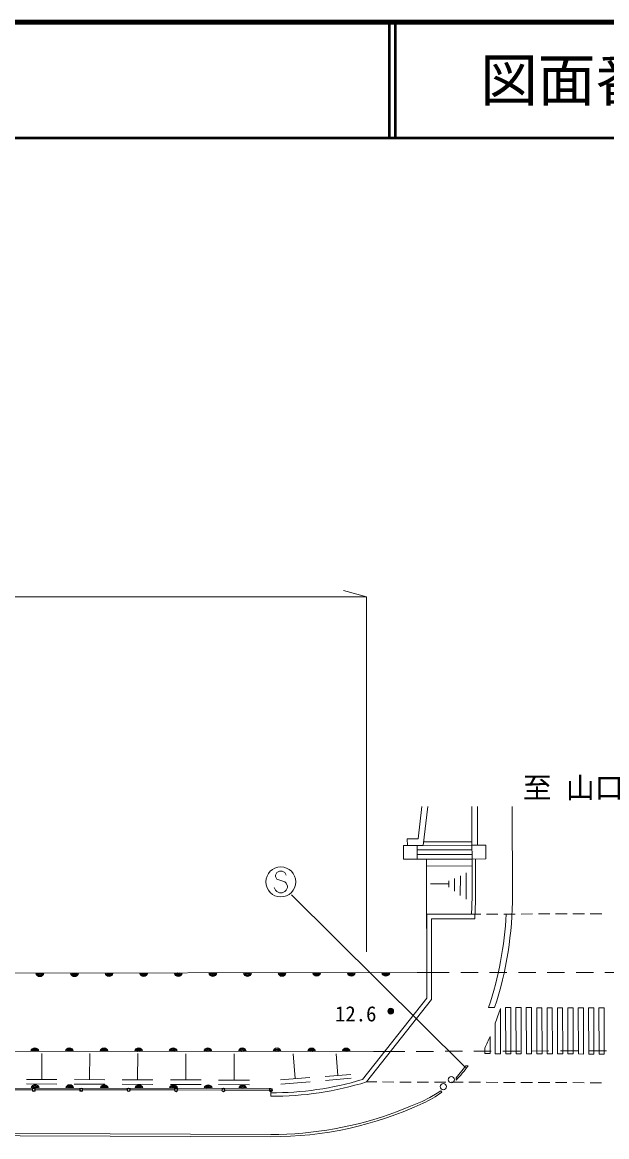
# Model space of a CAD drawing. Units: millimetres, scale not verified. Extents: x 40000 to 680000, y 20000 to 380000.
# Drawn here: x 476924 to 527598, y 283427 to 380000 of the extents above; entities that cross this region are included whole.
import ezdxf
from ezdxf.enums import TextEntityAlignment as Align

# ---------------------------------------------------------------- set-up
doc = ezdxf.new("R2010")
doc.units = ezdxf.units.MM
doc.header["$LTSCALE"] = 1000
for name, color, linetype, lineweight in [('M-BGD', 7, 'Continuous', 13), ('M-BMK-OTRS', 5, 'Continuous', 13), ('M-STR-HTXT', 7, 'Continuous', 13), ('M-STR-STRC', 7, 'Continuous', 13), ('M-TTL', 2, 'Continuous', 140), ('M-TTL-LINE', 7, 'Continuous', 50)]:
    doc.layers.add(name, color=color, linetype=linetype, lineweight=lineweight)
doc.layers.add('M-BMK-HTXT', color=7, linetype='Continuous')
doc.layers.add('M-TTL-TXT', color=7, linetype='Continuous')
doc.styles.add('ＭＳ ゴシック', font='')
doc.styles.get('ＭＳ ゴシック').set_extended_font_data('MS Gothic')

msp = doc.modelspace()

# ---------------------------------------------------------------- linework, layer by layer
at = {"layer": 'M-BGD'}
for p, q in [((511576, 312047), (511238, 309236)), ((512100, 312047), (511695, 308677)), ((515895, 312047), (515921, 304365)), ((516396, 312047), (516407, 308693)), ((519395, 312047), (519421, 304377)), ((511238, 309236), (510309, 309233)), ((510311, 308673), (510309, 309233)), ((511695, 308677), (509971, 308672)), ((509971, 308672), (509975, 307472)), ((511175, 307476), (511171, 308676)), ((511173, 308276), (515908, 308291)), ((515906, 308691), (511695, 308677)), ((515905, 308991), (511731, 308978)), ((515906, 308691), (517106, 308695)), ((517110, 307495), (517106, 308695)), ((509975, 307472), (511175, 307476)), ((511174, 307876), (515909, 307891)), ((515910, 307491), (511175, 307476)), ((512015, 295444), (511975, 307478)), ((515910, 307491), (517110, 307495)), ((516221, 304366), (516210, 307492)), ((515912, 306891), (511977, 306878)), ((515411, 306302), (515402, 304011)), ((513907, 305329), (512306, 305337)), ((513908, 305591), (513906, 305066)), ((514409, 305801), (514405, 304704)), ((514910, 306043), (514903, 304321)), ((516177, 302713), (511991, 302699)), ((512391, 302700), (511991, 302699)), ((511996, 301299), (511991, 302699)), ((516152, 302313), (512393, 302300)), ((512416, 295306), (512393, 302300)), ((516669, 302714), (515876, 302712)), ((518169, 302719), (517169, 302716)), ((519669, 302724), (518669, 302721)), ((518881, 302722), (519382, 302724)), ((521169, 302729), (520169, 302726)), ((522669, 302734), (521669, 302731)), ((524169, 302739), (523169, 302736)), ((525669, 302744), (524669, 302741)), ((527169, 302749), (526169, 302746)), ((512008, 297644), (513943, 297644)), ((514943, 297644), (516443, 297644)), ((517443, 297644), (518943, 297644)), ((519943, 297644), (521443, 297644)), ((522443, 297644), (523943, 297644)), ((524943, 297644), (526443, 297644)), ((527443, 297644), (528943, 297644)), ((506424, 288380), (512015, 295444)), ((506772, 288176), (512416, 295306)), ((517880, 294623), (517346, 294625)), ((510082, 290814), (508346, 290808)), ((512582, 290823), (511082, 290818)), ((515082, 290831), (513582, 290826)), ((517582, 290840), (516082, 290835)), ((520082, 290848), (518582, 290843)), ((522582, 290857), (521082, 290852)), ((525082, 290865), (523582, 290860)), ((527582, 290874), (526082, 290869)), ((478613, 288387), (478621, 290631)), ((482764, 288375), (482772, 290628)), ((486927, 288362), (486934, 290625)), ((491100, 288349), (491108, 290622)), ((495285, 288336), (495293, 290618)), ((500586, 288462), (500401, 290615)), ((504297, 288731), (504136, 290612)), ((505404, 288826), (503191, 288636)), ((515371, 289557), (514535, 288534)), ((515571, 289557), (515371, 289557)), ((479932, 287987), (477292, 287996)), ((479933, 288383), (477293, 288392)), ((484089, 287972), (481437, 287982)), ((484090, 288370), (481439, 288379)), ((488256, 287958), (485594, 287967)), ((488258, 288357), (485595, 288367)), ((492435, 287944), (489762, 287953)), ((492437, 288345), (489763, 288354)), ((496626, 287929), (493941, 287938)), ((496627, 288332), (493942, 288341)), ((501852, 288570), (499319, 288353)), ((501885, 288190), (499351, 287973)), ((505432, 288494), (503219, 288304)), ((514534, 288334), (514535, 288534)), ((498476, 287609), (391598, 287752)), ((477773, 287494), (473962, 287499)), ((481883, 287489), (478073, 287494)), ((485994, 287483), (482183, 287488)), ((490105, 287478), (486294, 287483)), ((494216, 287472), (490405, 287477)), ((498326, 287467), (494516, 287472)), ((498474, 286927), (498476, 287466)), ((512257, 286813), (512893, 287190)), ((512893, 287190), (513216, 287409)), ((513216, 287409), (513308, 287283)), ((509378, 285582), (510573, 286067)), ((510573, 286067), (511594, 286487)), ((511594, 286487), (512257, 286813))]:
    msp.add_line(p, q, dxfattribs=at)
for points in [[(391738, 297476), (511158, 297644), (512008, 297644)], [(508346, 290808), (507380, 290808), (391640, 290899)], [(498461, 283627), (484550, 283680), (484550, 283683), (427063, 283905), (427062, 283705), (476755, 283513), (484549, 283483), (484549, 283480), (498461, 283427)]]:
    msp.add_lwpolyline(points, dxfattribs=at)
for centre, radius in [((508873, 294303), 250), ((508873, 294303), 204), ((508873, 294303), 159), ((508873, 294303), 114), ((508873, 294303), 68.2), ((508873, 294303), 22.7), ((513439, 287768), 270), ((514129, 288368), 270), ((477923, 287494), 150), ((477923, 287494), 120), ((477923, 287494), 100), ((482033, 287488), 150), ((482033, 287488), 120), ((482033, 287488), 100), ((486144, 287483), 150), ((486144, 287483), 120), ((486144, 287483), 100), ((490255, 287477), 150), ((490255, 287477), 120), ((490255, 287477), 100), ((494366, 287472), 150), ((494366, 287472), 120), ((494366, 287472), 100), ((498476, 287466), 150), ((498476, 287466), 120), ((498476, 287466), 100)]:
    msp.add_circle(centre, radius, dxfattribs=at)
for centre, radius, start, end in [((488424, 304274), 27497, 356.74386, 0.19056), ((488421, 304274), 27800, 355.95518, 0.19049), ((488421, 304274), 31000, 341.86143, 0.19049), ((488421, 304274), 30500, 341.55743, 357.08401), ((478448, 297652), 354, 188.87791, 351.28309), ((478448, 297652), 283, 191.10195, 349.05905), ((478448, 297652), 212, 194.84828, 345.31272), ((478448, 297652), 142, 202.56001, 337.60099), ((478448, 297652), 100, 212.87767, 327.28333), ((481448, 297656), 354, 188.87791, 351.28309), ((481448, 297656), 283, 191.10195, 349.05905), ((481448, 297656), 212, 194.84828, 345.31272), ((481448, 297656), 142, 202.56001, 337.60099), ((481448, 297656), 100, 212.87767, 327.28333), ((484448, 297660), 354, 188.87791, 351.28309), ((484448, 297660), 283, 191.10195, 349.05905), ((484448, 297660), 212, 194.84828, 345.31272), ((484448, 297660), 142, 202.56001, 337.60099), ((484448, 297660), 100, 212.87767, 327.28333), ((487448, 297665), 354, 188.87791, 351.28309), ((487448, 297665), 283, 191.10195, 349.05905), ((487448, 297665), 212, 194.84828, 345.31272), ((487448, 297665), 142, 202.56001, 337.60099), ((487448, 297665), 100, 212.87767, 327.28333), ((490448, 297669), 354, 188.87791, 351.28309), ((490448, 297669), 283, 191.10195, 349.05905), ((490448, 297669), 212, 194.84828, 345.31272), ((490448, 297669), 142, 202.56001, 337.60099), ((490448, 297669), 100, 212.87767, 327.28333), ((493448, 297673), 354, 188.87791, 351.28309), ((493448, 297673), 283, 191.10195, 349.05905), ((493448, 297673), 212, 194.84828, 345.31272), ((493448, 297673), 142, 202.56001, 337.60099), ((493448, 297673), 100, 212.87767, 327.28333), ((496448, 297677), 354, 188.87791, 351.28309), ((496448, 297677), 283, 191.10195, 349.05905), ((496448, 297677), 212, 194.84828, 345.31272), ((496448, 297677), 142, 202.56001, 337.60099), ((496448, 297677), 100, 212.87767, 327.28333), ((499448, 297682), 354, 188.87791, 351.28309), ((499448, 297682), 283, 191.10195, 349.05905), ((499448, 297682), 212, 194.84828, 345.31272), ((499448, 297682), 142, 202.56001, 337.60099), ((499448, 297682), 100, 212.87767, 327.28333), ((502448, 297686), 354, 188.87791, 351.28309), ((502448, 297686), 283, 191.10195, 349.05905), ((502448, 297686), 212, 194.84828, 345.31272), ((502448, 297686), 142, 202.56001, 337.60099), ((502448, 297686), 100, 212.87767, 327.28333), ((505448, 297690), 354, 188.87791, 351.28309), ((505448, 297690), 283, 191.10195, 349.05905), ((505448, 297690), 212, 194.84828, 345.31272), ((505448, 297690), 142, 202.56001, 337.60099), ((505448, 297690), 100, 212.87767, 327.28333), ((508448, 297694), 354, 188.87791, 351.28309), ((508448, 297694), 283, 191.10195, 349.05905), ((508448, 297694), 212, 194.84828, 345.31272), ((508448, 297694), 142, 202.56001, 337.60099), ((508448, 297694), 100, 212.87767, 327.28333), ((478010, 290777), 354, 8.75225, 171.15743), ((478010, 290777), 283, 10.97629, 168.93339), ((478010, 290777), 212, 14.72262, 165.18706), ((478010, 290777), 142, 22.43435, 157.47534), ((478010, 290777), 100, 32.75201, 147.15767), ((481010, 290775), 354, 8.75225, 171.15743), ((481010, 290775), 283, 10.97629, 168.93339), ((481010, 290775), 212, 14.72262, 165.18706), ((481010, 290775), 142, 22.43435, 157.47534), ((481010, 290775), 100, 32.75201, 147.15767), ((484010, 290772), 354, 8.75225, 171.15743), ((484010, 290772), 283, 10.97629, 168.93339), ((484010, 290772), 212, 14.72262, 165.18706), ((484010, 290772), 142, 22.43435, 157.47534), ((484010, 290772), 100, 32.75201, 147.15767), ((487010, 290770), 354, 8.75225, 171.15743), ((487010, 290770), 283, 10.97629, 168.93339), ((487010, 290770), 212, 14.72262, 165.18706), ((487010, 290770), 142, 22.43435, 157.47534), ((487010, 290770), 100, 32.75201, 147.15767), ((490010, 290768), 354, 8.75225, 171.15743), ((490010, 290768), 283, 10.97629, 168.93339), ((490010, 290768), 212, 14.72262, 165.18706), ((490010, 290768), 142, 22.43435, 157.47534), ((490010, 290768), 100, 32.75201, 147.15767), ((493010, 290765), 354, 8.75225, 171.15743), ((493010, 290765), 283, 10.97629, 168.93339), ((493010, 290765), 212, 14.72262, 165.18706), ((493010, 290765), 142, 22.43435, 157.47534), ((493010, 290765), 100, 32.75201, 147.15767), ((496010, 290763), 354, 8.75225, 171.15743), ((496010, 290763), 283, 10.97629, 168.93339), ((496010, 290763), 212, 14.72262, 165.18706), ((496010, 290763), 142, 22.43435, 157.47534), ((496010, 290763), 100, 32.75201, 147.15767), ((499010, 290761), 354, 8.75225, 171.15743), ((499010, 290761), 283, 10.97629, 168.93339), ((499010, 290761), 212, 14.72262, 165.18706), ((499010, 290761), 142, 22.43435, 157.47534), ((499010, 290761), 100, 32.75201, 147.15767), ((502010, 290758), 354, 8.75225, 171.15743), ((502010, 290758), 283, 10.97629, 168.93339), ((502010, 290758), 212, 14.72262, 165.18706), ((502010, 290758), 142, 22.43435, 157.47534), ((502010, 290758), 100, 32.75201, 147.15767), ((505010, 290756), 354, 8.75225, 171.15743), ((505010, 290756), 283, 10.97629, 168.93339), ((505010, 290756), 212, 14.72262, 165.18706), ((505010, 290756), 142, 22.43435, 157.47534), ((505010, 290756), 100, 32.75201, 147.15767), ((507450, 295393), 10000, 315.10268, 324.29597), ((478037, 287582), 354, 8.72058, 171.12575), ((478037, 287582), 283, 10.94461, 168.90172), ((478037, 287582), 212, 14.69094, 165.15539), ((481037, 287578), 354, 8.72058, 171.12575), ((481037, 287578), 283, 10.94461, 168.90172), ((481037, 287578), 212, 14.69094, 165.15539), ((484037, 287574), 354, 8.72058, 171.12575), ((484037, 287574), 283, 10.94461, 168.90172), ((487037, 287570), 354, 8.72058, 171.12575), ((487037, 287570), 283, 10.94461, 168.90172), ((490037, 287566), 354, 8.72058, 171.12575), ((490037, 287566), 283, 10.94461, 168.90172), ((493037, 287562), 354, 8.72058, 171.12575), ((493037, 287562), 283, 10.94461, 168.90172), ((496037, 287558), 354, 8.72058, 171.12575), ((496037, 287558), 283, 10.94461, 168.90172), ((498579, 314427), 27500, 269.78165, 287.33436), ((498580, 314428), 27199, 269.78033, 286.69482), ((478037, 287582), 142, 22.40267, 157.44366), ((478037, 287582), 100, 32.72033, 147.126), ((481037, 287578), 142, 22.40267, 157.44366), ((481037, 287578), 100, 32.72033, 147.126), ((484037, 287574), 212, 14.69094, 165.15539), ((484037, 287574), 142, 22.40267, 157.44366), ((484037, 287574), 100, 32.72033, 147.126), ((487037, 287570), 212, 14.69094, 165.15539), ((487037, 287570), 142, 22.40267, 157.44366), ((487037, 287570), 100, 32.72033, 147.126), ((490037, 287566), 212, 14.69094, 165.15539), ((490037, 287566), 142, 22.40267, 157.44366), ((490037, 287566), 100, 32.72033, 147.126), ((493037, 287562), 212, 14.69094, 165.15539), ((493037, 287562), 142, 22.40267, 157.44366), ((493037, 287562), 100, 32.72033, 147.126), ((496037, 287558), 212, 14.69094, 165.15539), ((496037, 287558), 142, 22.40267, 157.44366), ((496037, 287558), 100, 32.72033, 147.126), ((507450, 295393), 10000, 294.99041, 305.84321), ((498579, 314427), 31000, 269.78165, 294.99041), ((498579, 314427), 30800, 269.78165, 290.52537)]:
    msp.add_arc(centre, radius, start, end, dxfattribs=at)
at = {"layer": 'M-BMK-OTRS'}
for p, q in [((519275, 294618), (518825, 294619)), ((518825, 294619), (518838, 290619)), ((519275, 294618), (519288, 290617)), ((520175, 294614), (519725, 294616)), ((519725, 294616), (519738, 290616)), ((520175, 294614), (520188, 290614)), ((521075, 294611), (520625, 294612)), ((520625, 294612), (520639, 290612)), ((521075, 294611), (521089, 290611)), ((521975, 294607), (521525, 294609)), ((521525, 294609), (521539, 290609)), ((521975, 294607), (521989, 290607)), ((522875, 294604), (522425, 294606)), ((522425, 294606), (522439, 290605)), ((522875, 294604), (522889, 290604)), ((523775, 294600), (523325, 294602)), ((523325, 294602), (523339, 290602)), ((523775, 294600), (523789, 290600)), ((524675, 294597), (524225, 294599)), ((524225, 294599), (524239, 290599)), ((524675, 294597), (524689, 290597)), ((525575, 294594), (525125, 294595)), ((525125, 294595), (525139, 290595)), ((525575, 294594), (525589, 290593)), ((526475, 294590), (526025, 294592)), ((526025, 294592), (526039, 290592)), ((526475, 294590), (526489, 290590)), ((527375, 294587), (526925, 294588)), ((526925, 294588), (526939, 290588)), ((527375, 294587), (527389, 290587)), ((518375, 294528), (518388, 290621)), ((517930, 293252), (517938, 290623)), ((517488, 290624), (517483, 292124)), ((517038, 290626), (517037, 291106)), ((517488, 290624), (517038, 290626)), ((517938, 290623), (518388, 290621)), ((519288, 290617), (518838, 290619)), ((520188, 290614), (519738, 290616)), ((521089, 290611), (520639, 290612)), ((521989, 290607), (521539, 290609)), ((522889, 290604), (522439, 290605)), ((523789, 290600), (523339, 290602)), ((524689, 290597), (524239, 290599)), ((525589, 290593), (525139, 290595)), ((526489, 290590), (526039, 290592)), ((527389, 290587), (526939, 290588))]:
    msp.add_line(p, q, dxfattribs=at)
for start, end in [(339.5191, 341.9784), (335.29117, 337.31248)]:
    msp.add_arc((488421, 304274), 31500, start, end, dxfattribs=at)
at = {"layer": 'M-STR-HTXT'}
for p, q in [((506772, 330212), (504772, 330748)), ((391959, 330212), (506772, 330212)), ((506772, 299452), (506772, 330212))]:
    msp.add_line(p, q, dxfattribs=at)
at = {"layer": 'M-STR-STRC'}
for p, q in [((498986, 306333), (498868, 306096)), ((499222, 306451), (498986, 306333)), ((499459, 306451), (499222, 306451)), ((499695, 306333), (499459, 306451)), ((499813, 306096), (499695, 306333)), ((498868, 306096), (498868, 305978)), ((498868, 305978), (498986, 305742)), ((498986, 305742), (499695, 305505)), ((499695, 305505), (499813, 305387)), ((499813, 305387), (499931, 305151)), ((498868, 304796), (498750, 305033)), ((498986, 304678), (498868, 304796)), ((499222, 304560), (498986, 304678)), ((499459, 304560), (499222, 304560)), ((499695, 304678), (499459, 304560)), ((499813, 304796), (499695, 304678)), ((499931, 305033), (499813, 304796)), ((499931, 305151), (499931, 305033)), ((515355, 289417), (500259, 304388)), ((507653, 288173), (506772, 288176)), ((509153, 288167), (508153, 288171)), ((510653, 288162), (509653, 288166)), ((512153, 288157), (511153, 288160)), ((513653, 288152), (512653, 288155)), ((515153, 288147), (514153, 288150)), ((516653, 288142), (515653, 288145)), ((518153, 288136), (517153, 288140)), ((519653, 288131), (518653, 288135)), ((521153, 288126), (520153, 288129)), ((522653, 288121), (521653, 288124)), ((524153, 288116), (523153, 288119)), ((525653, 288110), (524653, 288114)), ((527153, 288105), (526153, 288109))]:
    msp.add_line(p, q, dxfattribs=at)
msp.add_circle((499341, 305505), 1300, dxfattribs=at)
at = {"layer": 'M-TTL'}
msp.add_line((680000, 380000), (40000, 380000), dxfattribs=at)
at = {"layer": 'M-TTL-LINE'}
for p, q in [((508747, 380000), (508747, 370000)), ((509247, 380000), (509247, 370000)), ((40000, 370000), (680000, 370000))]:
    msp.add_line(p, q, dxfattribs=at)

# ---------------------------------------------------------------- texts
at = {"layer": 'M-BGD', "style": 'ＭＳ ゴシック'}
msp.add_text('12.6', height=1320, dxfattribs=at).set_placement((505836, 294078), align=Align.MIDDLE_CENTER)
at = {"layer": 'M-BMK-HTXT', "style": 'ＭＳ ゴシック'}
msp.add_text('至 山口', height=1833, dxfattribs=at).set_placement((524685, 313677), align=Align.MIDDLE_CENTER)
at = {"layer": 'M-TTL-TXT', "style": 'ＭＳ ゴシック'}
msp.add_text('図面番号', height=3666, dxfattribs=at).set_placement((526622, 375000), align=Align.MIDDLE_CENTER)

doc.saveas('drawing.dxf')
